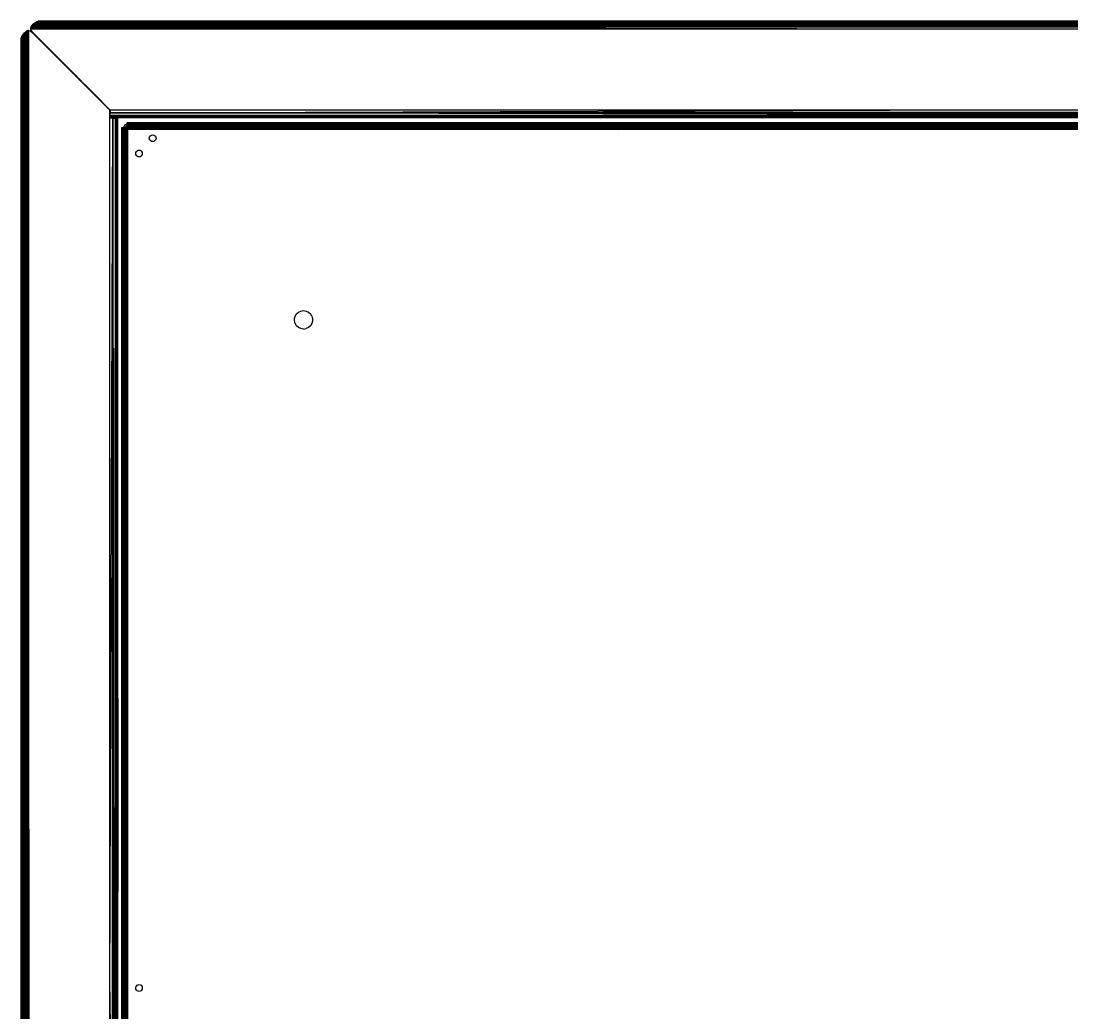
# Model space of a CAD drawing. Header units: inches. Extents: x 12 to 4610, y 7 to 3258.
# Drawn here: x 688 to 1232, y 2132 to 2644 of the extents above; entities that cross this region are included whole.
import ezdxf

# ---------------------------------------------------------------- set-up
doc = ezdxf.new("R2010")
doc.units = ezdxf.units.IN
doc.header["$MEASUREMENT"] = 0

msp = doc.modelspace()

# ---------------------------------------------------------------- linework, layer by layer
for p, q in [((693.97, 2642.46), (693.43, 2641.91)), ((694.51, 2642.95), (693.97, 2642.46)), ((1683.91, 2642.69), (693.97, 2642.46)), ((693.97, 2642.46), (1683.9, 2642)), ((695.05, 2643.39), (694.51, 2642.95)), ((1683.91, 2643.3), (694.51, 2642.95)), ((694.51, 2642.95), (1683.91, 2642.69)), ((1683.9, 2643.79), (695.05, 2643.39)), ((695.22, 2643.51), (695.05, 2643.39)), ((695.05, 2643.39), (1683.91, 2643.3)), ((695.53, 2643.79), (695.22, 2643.51)), ((695.59, 2643.77), (695.22, 2643.51)), ((696.13, 2644.07), (695.53, 2643.79)), ((696.13, 2644.07), (695.59, 2643.77)), ((695.59, 2643.77), (696.05, 2643.77)), ((696.13, 2644.07), (696.05, 2643.77)), ((696.05, 2643.77), (696.23, 2643.77)), ((696.6, 2644.29), (696.13, 2644.07)), ((696.6, 2644.26), (696.13, 2644.07)), ((696.23, 2643.77), (696.13, 2644.07)), ((696.6, 2644.07), (696.13, 2644.07)), ((696.23, 2643.77), (696.61, 2643.77)), ((696.6, 2644.29), (696.6, 2644.26)), ((696.63, 2644.27), (696.6, 2644.29)), ((696.63, 2644.27), (696.6, 2644.26)), ((696.6, 2644.07), (696.6, 2644.26)), ((696.6, 2644.26), (696.66, 2644.07)), ((696.61, 2643.77), (696.6, 2644.07)), ((696.66, 2644.07), (696.6, 2644.07)), ((696.61, 2643.77), (696.75, 2643.77)), ((696.68, 2644.29), (696.63, 2644.27)), ((696.63, 2644.27), (696.91, 2644.07)), ((696.66, 2644.07), (696.75, 2643.77)), ((696.91, 2644.07), (696.66, 2644.07)), ((696.86, 2644.33), (696.68, 2644.29)), ((696.68, 2644.29), (697.18, 2644.29)), ((696.75, 2643.77), (697.04, 2643.77)), ((697.22, 2644.42), (696.86, 2644.33)), ((697.21, 2644.39), (696.86, 2644.33)), ((696.91, 2644.07), (697.09, 2643.94)), ((697.12, 2644.07), (696.91, 2644.07)), ((697.09, 2643.94), (697.04, 2643.77)), ((697.04, 2643.77), (697.13, 2643.77)), ((697.12, 2644.07), (697.09, 2643.94)), ((697.09, 2643.94), (697.18, 2643.88)), ((697.18, 2644.29), (697.12, 2644.07)), ((697.29, 2644.07), (697.12, 2644.07)), ((697.18, 2643.88), (697.13, 2643.79)), ((697.13, 2643.77), (697.13, 2643.79)), ((697.13, 2643.79), (697.3, 2643.79)), ((697.21, 2644.39), (697.18, 2644.29)), ((697.18, 2644.29), (697.29, 2644.29)), ((697.29, 2644.07), (697.18, 2643.88)), ((697.18, 2643.88), (697.3, 2643.79)), ((697.22, 2644.42), (697.21, 2644.39)), ((697.23, 2644.39), (697.21, 2644.39)), ((697.22, 2644.42), (697.45, 2644.42)), ((697.23, 2644.39), (697.22, 2644.42)), ((697.45, 2644.42), (697.23, 2644.39)), ((697.29, 2644.29), (697.23, 2644.39)), ((697.29, 2644.29), (697.46, 2644.29)), ((697.34, 2644.16), (697.29, 2644.29)), ((697.34, 2644.16), (697.29, 2644.07)), ((697.42, 2644.07), (697.29, 2644.07)), ((697.3, 2643.79), (697.33, 2643.77)), ((697.33, 2643.77), (697.49, 2643.77)), ((697.46, 2644.29), (697.34, 2644.16)), ((697.53, 2644.16), (697.34, 2644.16)), ((697.42, 2644.07), (697.34, 2644.16)), ((697.5, 2643.92), (697.42, 2644.07)), ((697.52, 2644.07), (697.42, 2644.07)), ((697.76, 2644.47), (697.45, 2644.42)), ((697.45, 2644.42), (697.63, 2644.42)), ((697.55, 2644.39), (697.46, 2644.29)), ((697.46, 2644.29), (697.54, 2644.29)), ((697.49, 2643.79), (697.5, 2643.92)), ((697.49, 2643.77), (697.49, 2643.79)), ((697.49, 2643.79), (697.57, 2643.79)), ((697.5, 2643.92), (697.52, 2644.07)), ((697.57, 2643.79), (697.5, 2643.92)), ((697.52, 2644.07), (697.53, 2644.16)), ((697.62, 2644.07), (697.52, 2644.07)), ((697.53, 2644.16), (697.54, 2644.29)), ((697.6, 2644.16), (697.53, 2644.16)), ((697.54, 2644.29), (697.55, 2644.39)), ((697.54, 2644.29), (697.57, 2644.29)), ((697.63, 2644.42), (697.55, 2644.39)), ((697.55, 2644.39), (697.76, 2644.39)), ((697.55, 2644.39), (697.57, 2644.29)), ((697.57, 2644.29), (697.6, 2644.16)), ((697.57, 2644.29), (697.76, 2644.29)), ((697.59, 2643.77), (697.57, 2643.79)), ((697.59, 2643.77), (697.68, 2643.79)), ((697.76, 2644.16), (697.6, 2644.16)), ((697.6, 2644.16), (697.62, 2644.07)), ((697.62, 2644.07), (697.68, 2643.79)), ((697.76, 2644.07), (697.62, 2644.07)), ((697.76, 2644.47), (697.63, 2644.42)), ((697.63, 2644.42), (697.76, 2644.42)), ((697.68, 2643.79), (697.69, 2643.77)), ((697.69, 2643.77), (697.76, 2643.77)), ((1190.85, 2644.47), (697.76, 2644.47)), ((1190.85, 2644.47), (697.76, 2644.42)), ((697.76, 2644.47), (697.76, 2644.42)), ((697.76, 2644.42), (1683.94, 2644.39)), ((697.76, 2644.42), (697.76, 2644.39)), ((697.76, 2644.39), (1683.94, 2644.39)), ((1683.94, 2644.39), (697.76, 2644.29)), ((697.76, 2644.39), (697.76, 2644.29)), ((697.76, 2644.29), (1683.93, 2644.16)), ((697.76, 2644.29), (697.76, 2644.16)), ((1683.93, 2644.16), (697.76, 2644.16)), ((697.76, 2644.16), (697.76, 2644.07)), ((1683.93, 2644.16), (697.76, 2644.07)), ((697.76, 2644.07), (697.76, 2643.77)), ((697.76, 2644.07), (1683.9, 2643.79)), ((697.76, 2643.77), (1683.9, 2643.79)), ((1190.85, 2644.47), (1683.94, 2644.39)), ((1683.95, 2644.47), (1190.85, 2644.47)), ((688.45, 2636.48), (688.82, 2637.08)), ((688.62, 2636.88), (688.45, 2636.48)), ((688.82, 2637.08), (688.62, 2636.88)), ((688.71, 1648.52), (688.82, 2637.08)), ((688.82, 2637.08), (689.28, 2637.69)), ((689.12, 1648.5), (688.82, 2637.08)), ((689.28, 2637.69), (689.12, 1648.5)), ((689.28, 2637.69), (689.82, 2638.3)), ((689.28, 2637.69), (689.59, 1648.51)), ((689.59, 1648.51), (689.82, 2638.3)), ((689.82, 2638.3), (690.42, 2638.9)), ((689.82, 2638.3), (690.12, 1648.52)), ((690.12, 1648.52), (690.42, 2638.9)), ((690.42, 2638.9), (691.06, 2639.51)), ((690.42, 2638.9), (690.7, 1648.52)), ((690.7, 1648.52), (691.06, 2639.51)), ((691.06, 2639.51), (691.5, 2639.53)), ((691.06, 2639.51), (691.95, 2144.13)), ((691.06, 2639.51), (691.33, 1648.59)), ((691.95, 2639.55), (691.5, 2639.53)), ((691.5, 2639.53), (691.95, 2144.13)), ((691.95, 2144.13), (691.95, 2639.55)), ((691.95, 2639.55), (692.68, 2639.38)), ((692.68, 2639.38), (693.31, 2638.96)), ((692.9, 2640.87), (692.87, 2640.47)), ((692.87, 2640.47), (1188.37, 2640.47)), ((692.87, 2640.47), (693.03, 2639.73)), ((693.01, 2641.26), (692.9, 2640.87)), ((692.9, 2640.87), (1188.37, 2640.47)), ((693.19, 2641.61), (693.01, 2641.26)), ((1683.9, 2641.23), (693.01, 2641.26)), ((693.01, 2641.26), (1188.37, 2640.47)), ((693.03, 2639.73), (693.46, 2639.11)), ((1683.9, 2642), (693.19, 2641.61)), ((693.43, 2641.91), (693.19, 2641.61)), ((693.19, 2641.61), (1683.9, 2641.23)), ((713.97, 2618.3), (693.31, 2638.96)), ((1683.9, 2642), (693.43, 2641.91)), ((693.46, 2639.11), (714.57, 2617.99)), ((1188.37, 2640.47), (1683.88, 2640.47)), ((687.95, 2634.66), (688.01, 2635.04)), ((687.95, 2141.56), (687.95, 2634.66)), ((687.95, 2141.56), (688.01, 2634.66)), ((688.01, 2634.66), (687.95, 2634.66)), ((688, 2228.07), (688.01, 2634.66)), ((688.01, 2635.27), (688.08, 2635.53)), ((688.01, 2635.04), (688.01, 2635.27)), ((688.04, 2635.25), (688.01, 2635.27)), ((688.04, 2635.25), (688.01, 2635.04)), ((688.01, 2634.66), (688.01, 2635.04)), ((688.17, 2634.66), (688.01, 2634.66)), ((688.01, 2634.66), (688.05, 2307.46)), ((688.08, 2635.53), (688.04, 2635.25)), ((688.17, 2635.16), (688.04, 2635.25)), ((688.12, 2635.82), (688.08, 2635.53)), ((688.08, 2635.53), (688.15, 2635.78)), ((688.17, 2635.87), (688.12, 2635.82)), ((688.12, 2635.82), (688.16, 2635.81)), ((688.15, 2635.78), (688.12, 2635.82)), ((688.15, 2635.78), (688.16, 2635.81)), ((688.17, 2635.75), (688.15, 2635.78)), ((688.16, 2635.81), (688.17, 2635.87)), ((688.16, 2635.81), (688.23, 2635.79)), ((688.17, 2635.87), (688.45, 2636.48)), ((688.45, 2635.95), (688.17, 2635.87)), ((688.17, 2635.87), (688.45, 2635.87)), ((688.17, 2635.87), (688.23, 2635.79)), ((688.45, 2635.36), (688.17, 2635.75)), ((688.17, 2635.75), (688.17, 2635.16)), ((688.45, 2634.98), (688.17, 2635.16)), ((688.17, 2635.16), (688.17, 2634.66)), ((688.25, 2634.66), (688.17, 2634.66)), ((688.17, 2634.66), (688.19, 2538.39)), ((688.25, 2634.66), (688.19, 2538.39)), ((688.21, 2454.29), (688.25, 2634.66)), ((688.23, 2635.79), (688.45, 2635.81)), ((688.23, 2635.79), (688.45, 2635.44)), ((688.45, 2635.72), (688.23, 2635.79)), ((688.45, 2634.66), (688.25, 2634.66)), ((688.25, 2634.66), (688.42, 2193.86)), ((688.26, 2236.59), (688.25, 2634.66)), ((688.42, 2193.86), (688.45, 2634.66)), ((688.45, 2635.95), (688.45, 2636.48)), ((688.45, 2635.87), (688.45, 2635.95)), ((688.45, 2635.81), (688.45, 2635.87)), ((688.45, 2635.72), (688.45, 2635.81)), ((688.45, 2635.44), (688.45, 2635.72)), ((688.45, 2635.36), (688.45, 2635.44)), ((688.45, 2634.98), (688.45, 2635.36)), ((688.45, 2634.66), (688.45, 2634.98)), ((688.45, 2634.66), (688.68, 1760.36)), ((714.36, 2618.04), (713.97, 2618.3)), ((716.03, 2616.24), (713.97, 2618.3)), ((714.57, 2617.99), (714.36, 2618.04)), ((714.57, 2617.99), (716.27, 2616.29)), ((716.03, 2616.24), (716.27, 2616.29)), ((716.92, 2615.35), (716.03, 2616.24)), ((716.27, 2616.29), (717.22, 2615.35)), ((717.22, 2615.35), (716.92, 2615.35)), ((717.65, 2614.62), (716.92, 2615.35)), ((717.22, 2615.35), (717.65, 2614.92)), ((717.65, 2614.62), (717.65, 2614.92)), ((717.65, 2614.92), (717.95, 2614.62)), ((717.95, 2614.32), (717.65, 2614.62)), ((717.95, 2614.62), (717.95, 2614.32)), ((717.95, 2614.62), (718.5, 2614.07)), ((718.35, 2613.92), (717.95, 2614.32)), ((718.35, 2614.07), (718.35, 2613.92)), ((718.5, 2614.07), (718.35, 2614.07)), ((720.35, 2611.92), (718.35, 2613.92)), ((718.5, 2614.07), (720.35, 2612.22)), ((720.35, 2611.92), (720.35, 2612.22)), ((720.35, 2612.22), (720.39, 2612.18)), ((720.39, 2611.88), (720.35, 2611.92)), ((720.39, 2612.18), (720.39, 2611.88)), ((720.39, 2612.18), (720.45, 2612.12)), ((720.48, 2611.79), (720.39, 2611.88)), ((720.45, 2612.07), (720.45, 2612.12)), ((720.45, 2612.12), (720.5, 2612.06)), ((720.5, 2612.06), (720.45, 2612.07)), ((720.48, 2611.79), (720.5, 2612.06)), ((720.48, 2611.79), (720.5, 2611.76)), ((720.5, 2612.06), (720.69, 2611.88)), ((720.5, 2611.76), (720.69, 2611.73)), ((720.69, 2611.58), (720.5, 2611.76)), ((720.69, 2611.88), (720.69, 2611.73)), ((720.69, 2611.88), (720.94, 2611.63)), ((720.69, 2611.73), (720.69, 2611.58)), ((720.94, 2611.33), (720.69, 2611.58)), ((720.94, 2611.63), (720.94, 2611.33)), ((720.94, 2611.63), (721.13, 2611.44)), ((720.99, 2611.27), (720.94, 2611.33)), ((721.13, 2611.44), (720.99, 2611.27)), ((721.24, 2611.03), (720.99, 2611.27)), ((721.13, 2611.44), (721.24, 2611.33)), ((721.24, 2611.03), (721.24, 2611.33)), ((721.24, 2611.33), (721.58, 2610.98)), ((721.5, 2610.77), (721.24, 2611.03)), ((721.5, 2610.77), (721.58, 2610.73)), ((721.58, 2610.68), (721.5, 2610.77)), ((721.58, 2610.73), (721.58, 2610.98)), ((721.58, 2610.98), (721.84, 2610.73)), ((721.58, 2610.68), (721.58, 2610.73)), ((721.96, 2610.32), (721.58, 2610.68)), ((721.84, 2610.73), (721.96, 2610.57)), ((721.84, 2610.73), (722.12, 2610.45)), ((722.35, 2610.07), (721.96, 2610.57)), ((721.96, 2610.32), (721.96, 2610.57)), ((722.35, 2610.07), (721.96, 2610.32)), ((722.35, 2609.92), (721.96, 2610.32)), ((722.35, 2610.07), (722.12, 2610.45)), ((722.12, 2610.45), (722.28, 2610.28)), ((722.35, 2610.07), (722.28, 2610.28)), ((722.28, 2610.28), (722.5, 2610.07)), ((722.5, 2610.07), (722.35, 2610.07)), ((722.35, 2610.07), (722.35, 2609.92)), ((725.95, 2606.32), (722.35, 2609.92)), ((722.5, 2610.07), (725.95, 2606.62)), ((725.95, 2606.62), (725.95, 2606.32)), ((725.95, 2606.62), (733.95, 2598.62)), ((733.85, 2598.42), (725.95, 2606.32)), ((733.95, 2598.62), (733.95, 2594.32)), ((733.95, 2598.62), (734.09, 2598.48)), ((733.85, 2594.32), (733.85, 2598.42)), ((733.85, 2594.32), (733.95, 2594.32)), ((733.95, 2142.43), (733.95, 2594.32)), ((734.71, 2594.32), (733.95, 2594.32)), ((733.95, 2142.43), (735.48, 2594.32)), ((734.09, 2598.48), (1187.98, 2598.47)), ((734.09, 2598.48), (734.09, 2596.94)), ((734.09, 2596.94), (1187.98, 2598.47)), ((1641.24, 2597.69), (734.09, 2596.94)), ((734.09, 2596.94), (1639.91, 2596.25)), ((1640.53, 2596.94), (734.09, 2596.94)), ((734.09, 2595.64), (734.09, 2596.94)), ((1639.91, 2596.25), (734.09, 2595.64)), ((734.09, 2594.77), (734.09, 2595.64)), ((734.09, 2595.64), (1639.05, 2595.14)), ((1639.41, 2595.64), (734.09, 2595.64)), ((1639.05, 2595.14), (734.09, 2594.77)), ((734.09, 2594.47), (734.09, 2594.77)), ((1135.77, 2594.47), (734.09, 2594.77)), ((1638.81, 2594.77), (734.09, 2594.77)), ((734.09, 2594.77), (1638.25, 2594.54)), ((734.09, 2594.47), (734.71, 2594.47)), ((734.71, 2594.47), (734.71, 2594.32)), ((734.71, 2594.47), (735.36, 2594.47)), ((735.36, 2594.32), (734.71, 2594.32)), ((734.92, 1691.73), (735.48, 2594.32)), ((735.36, 2594.47), (735.36, 2594.32)), ((735.36, 2594.47), (735.48, 2594.47)), ((735.48, 2594.32), (735.36, 2594.32)), ((735.48, 2594.32), (735.48, 2594.47)), ((735.48, 2594.47), (735.8, 2594.47)), ((735.48, 2594.32), (736.17, 1693.17)), ((735.83, 1692.92), (735.48, 2594.32)), ((735.8, 2594.32), (735.48, 2594.32)), ((735.8, 2594.32), (735.8, 2594.47)), ((735.8, 2594.47), (735.95, 2594.47)), ((735.95, 2594.32), (735.8, 2594.32)), ((735.95, 2594.47), (735.95, 2594.32)), ((735.95, 2594.47), (736.78, 2594.47)), ((735.95, 2594.32), (736.78, 2594.32)), ((736.17, 1693.17), (736.78, 2594.32)), ((736.78, 2594.32), (736.49, 1693.42)), ((736.78, 2594.32), (736.78, 2594.47)), ((736.78, 2594.47), (737.64, 2594.47)), ((736.78, 2594.32), (737.64, 2594.32)), ((736.78, 2594.32), (737.04, 1693.92)), ((736.78, 2594.32), (736.78, 1693.67)), ((737.04, 1693.92), (737.64, 2594.32)), ((737.64, 2594.47), (737.64, 2594.32)), ((737.64, 2594.47), (737.95, 2594.47)), ((737.64, 2594.32), (737.95, 2594.32)), ((737.64, 2594.32), (737.95, 2194.42)), ((737.64, 2594.32), (737.74, 1694.26)), ((737.95, 2594.32), (737.95, 2594.47)), ((1135.77, 2594.47), (737.95, 2594.47)), ((737.95, 2194.42), (737.95, 2594.32)), ((1638.25, 2594.54), (1135.77, 2594.47)), ((1637.88, 2594.47), (1135.77, 2594.47)), ((1187.98, 2598.47), (1641.88, 2598.47)), ((1187.98, 2598.47), (1641.24, 2597.69)), ((740.15, 2144.47), (740.15, 2589.37)), ((740.15, 2589.37), (740.23, 2589.37)), ((740.15, 2144.47), (740.23, 2589.37)), ((740.23, 2589.37), (740.47, 2589.37)), ((740.23, 2589.37), (740.23, 1699.57)), ((740.47, 2589.37), (740.81, 2589.37)), ((740.47, 2589.37), (740.47, 1699.57)), ((740.81, 1699.57), (740.81, 2589.37)), ((740.81, 2589.37), (741.05, 2589.37)), ((741.17, 2589.98), (741.05, 2589.37)), ((741.05, 2589.37), (741.19, 2589.37)), ((741.52, 2590.5), (741.17, 2589.98)), ((741.19, 2589.37), (741.53, 2589.37)), ((741.19, 1699.57), (741.19, 2589.37)), ((742.04, 2590.85), (741.52, 2590.5)), ((741.53, 2589.37), (741.77, 2589.37)), ((741.53, 1699.57), (741.53, 2589.37)), ((741.77, 2589.37), (741.85, 2589.37)), ((741.77, 1699.57), (741.77, 2589.37)), ((741.85, 2589.37), (741.91, 2589.67)), ((741.85, 2144.47), (741.85, 2589.37)), ((741.85, 2589.37), (741.91, 2589.35)), ((741.91, 2589.35), (741.85, 2144.47)), ((741.91, 2589.67), (742.08, 2589.93)), ((741.91, 2589.35), (742.08, 2589.33)), ((742.08, 1699.6), (741.91, 2589.35)), ((741.91, 2589.35), (741.91, 1699.58)), ((742.65, 2590.97), (742.04, 2590.85)), ((742.08, 2589.93), (742.34, 2590.11)), ((742.08, 2589.33), (742.34, 2589.31)), ((742.34, 1699.62), (742.08, 2589.33)), ((742.08, 2589.33), (742.08, 1699.6)), ((742.34, 2590.11), (742.65, 2590.17)), ((742.34, 2589.31), (742.65, 2589.3)), ((742.34, 2589.31), (742.65, 2193.89)), ((742.65, 2243.32), (742.34, 2589.31)), ((742.34, 2589.31), (742.65, 2144.47)), ((742.34, 2589.31), (742.34, 1699.62)), ((742.65, 2591.78), (742.65, 2591.87)), ((742.65, 2591.87), (1187.95, 2591.87)), ((742.65, 2591.78), (1187.95, 2591.87)), ((742.65, 2591.78), (742.65, 2591.55)), ((1633.25, 2591.78), (742.65, 2591.78)), ((742.65, 2591.55), (742.65, 2591.21)), ((1633.25, 2591.55), (742.65, 2591.55)), ((742.65, 2591.21), (1633.25, 2591.21)), ((742.65, 2591.21), (742.65, 2590.97)), ((742.65, 2590.97), (742.65, 2590.83)), ((742.65, 2590.83), (742.65, 2590.49)), ((1633.25, 2590.83), (742.65, 2590.83)), ((742.65, 2590.49), (1633.25, 2590.49)), ((742.65, 2590.49), (742.65, 2590.25)), ((742.65, 2590.25), (742.65, 2590.17)), ((742.65, 2590.25), (1633.25, 2590.25)), ((742.65, 2590.25), (1028.87, 2590.17)), ((742.65, 2590.17), (742.67, 2590.11)), ((742.65, 2590.17), (742.7, 2590.17)), ((742.65, 2243.32), (742.65, 2589.3)), ((742.65, 2589.3), (743.05, 2588.9)), ((742.7, 2589.98), (742.67, 2590.11)), ((742.67, 2590.11), (742.7, 2590.11)), ((742.68, 2589.93), (742.7, 2589.98)), ((742.71, 2589.68), (742.68, 2589.93)), ((743.05, 2589.93), (742.68, 2589.93)), ((742.7, 2590.11), (742.7, 2590.17)), ((742.7, 2590.17), (1028.87, 2590.17)), ((742.7, 2590.11), (1028.87, 2590.17)), ((742.7, 2589.98), (742.7, 2590.11)), ((742.7, 2590.11), (1633.25, 2590.11)), ((742.7, 2589.98), (743.05, 2589.97)), ((742.72, 2589.37), (742.71, 2589.68)), ((743.05, 2589.68), (742.71, 2589.68)), ((743.05, 2589.37), (742.72, 2589.37)), ((742.72, 2589.37), (743.05, 2589.04)), ((982.17, 2589.98), (743.05, 2589.97)), ((743.05, 2589.97), (743.05, 2589.93)), ((743.05, 2589.93), (743.05, 2589.68)), ((743.05, 2589.68), (743.05, 2589.37)), ((743.05, 2589.37), (743.05, 2589.17)), ((743.05, 2589.11), (743.05, 2589.17)), ((743.05, 2589.11), (1009.85, 2589.17)), ((1009.85, 2589.17), (743.05, 2589.17)), ((743.05, 2588.93), (1632.4, 2589.11)), ((1632.4, 2589.11), (743.05, 2589.11)), ((743.05, 2589.04), (743.05, 2589.11)), ((743.05, 2589.04), (743.05, 2588.93)), ((743.05, 2588.93), (1632.41, 2588.93)), ((1632.41, 2588.93), (743.05, 2588.67)), ((743.05, 2588.9), (743.05, 2588.93)), ((743.05, 2588.67), (743.05, 2588.9)), ((1632.44, 2588.68), (743.05, 2588.67)), ((743.05, 2588.37), (743.05, 2588.67)), ((1060.69, 2588.37), (743.05, 2588.67)), ((743.05, 2588.67), (997.16, 2588.37)), ((1124.22, 2588.37), (743.05, 2588.67)), ((1187.75, 2588.37), (743.05, 2588.67)), ((743.05, 2588.37), (743.05, 1700.57)), ((997.16, 2588.37), (743.05, 2588.37)), ((1633.25, 2590.11), (982.17, 2589.98)), ((982.17, 2589.98), (1596.67, 2589.97)), ((1060.69, 2588.37), (997.16, 2588.37)), ((1009.85, 2589.17), (1454.51, 2589.17)), ((1028.87, 2590.17), (1286.9, 2590.17)), ((1124.22, 2588.37), (1060.69, 2588.37)), ((1187.75, 2588.37), (1124.22, 2588.37)), ((1632.44, 2588.68), (1187.75, 2588.37)), ((1251.28, 2588.37), (1187.75, 2588.37)), ((1187.95, 2591.87), (1633.25, 2591.87)), ((1187.95, 2591.87), (1633.25, 2591.78)), ((754.3, 2583.87), (754.38, 2584.41)), ((754.38, 2583.33), (754.3, 2583.87)), ((754.38, 2584.41), (754.63, 2584.9)), ((754.63, 2582.84), (754.38, 2583.33)), ((754.63, 2584.9), (755.02, 2585.28)), ((755.02, 2582.45), (754.63, 2582.84)), ((755.02, 2585.28), (755.51, 2585.53)), ((755.51, 2582.2), (755.02, 2582.45)), ((755.51, 2585.53), (756.05, 2585.62)), ((756.05, 2585.62), (756.59, 2585.53)), ((756.59, 2585.53), (757.08, 2585.28)), ((757.08, 2582.45), (756.59, 2582.2)), ((757.08, 2585.28), (757.47, 2584.9)), ((757.47, 2582.84), (757.08, 2582.45)), ((757.47, 2584.9), (757.71, 2584.41)), ((757.71, 2583.33), (757.47, 2582.84)), ((757.71, 2584.41), (757.8, 2583.87)), ((757.8, 2583.87), (757.71, 2583.33)), ((747.38, 2576.51), (747.63, 2577)), ((747.63, 2577), (748.02, 2577.38)), ((748.02, 2577.38), (748.51, 2577.63)), ((748.51, 2577.63), (749.05, 2577.72)), ((749.05, 2577.72), (749.59, 2577.63)), ((749.59, 2577.63), (750.08, 2577.38)), ((750.08, 2577.38), (750.47, 2577)), ((750.71, 2576.51), (750.47, 2577)), ((756.05, 2582.12), (755.51, 2582.2)), ((756.59, 2582.2), (756.05, 2582.12)), ((747.3, 2575.97), (747.38, 2576.51)), ((747.38, 2575.43), (747.3, 2575.97)), ((747.63, 2574.94), (747.38, 2575.43)), ((748.02, 2574.55), (747.63, 2574.94)), ((748.51, 2574.3), (748.02, 2574.55)), ((749.05, 2574.22), (748.51, 2574.3)), ((749.59, 2574.3), (749.05, 2574.22)), ((750.08, 2574.55), (749.59, 2574.3)), ((750.47, 2574.94), (750.08, 2574.55)), ((750.47, 2574.94), (750.71, 2575.43)), ((750.8, 2575.97), (750.71, 2576.51)), ((750.71, 2575.43), (750.8, 2575.97)), ((688.17, 2498.2), (688.19, 2538.39)), ((688.19, 2538.39), (688.21, 2454.29)), ((688.17, 2498.2), (688.05, 2307.46)), ((688.16, 2235.16), (688.17, 2498.2)), ((829.35, 2490.64), (829.73, 2491.94)), ((829.35, 2489.29), (829.35, 2490.64)), ((829.73, 2491.94), (830.46, 2493.08)), ((830.46, 2493.08), (831.48, 2493.96)), ((831.48, 2493.96), (832.71, 2494.52)), ((832.71, 2494.52), (834.05, 2494.72)), ((834.05, 2494.72), (835.39, 2494.52)), ((835.39, 2494.52), (836.62, 2493.96)), ((836.62, 2493.96), (837.64, 2493.08)), ((838.37, 2491.94), (837.64, 2493.08)), ((838.37, 2491.94), (838.75, 2490.64)), ((838.75, 2490.64), (838.75, 2489.29)), ((829.73, 2487.99), (829.35, 2489.29)), ((830.46, 2486.86), (829.73, 2487.99)), ((831.48, 2485.97), (830.46, 2486.86)), ((832.71, 2485.41), (831.48, 2485.97)), ((834.05, 2485.22), (832.71, 2485.41)), ((834.05, 2485.22), (835.39, 2485.41)), ((836.62, 2485.97), (835.39, 2485.41)), ((837.64, 2486.86), (836.62, 2485.97)), ((838.37, 2487.99), (837.64, 2486.86)), ((838.75, 2489.29), (838.37, 2487.99)), ((688.16, 2235.16), (688.21, 2454.29)), ((688.21, 2454.29), (688.26, 2236.59)), ((688.05, 2307.46), (688, 2228.07)), ((688.05, 2307.46), (688.1, 1966.04)), ((742.65, 2193.89), (742.65, 2243.32)), ((688.1, 1966.04), (688.16, 2235.16)), ((688.14, 1648.48), (688.16, 2235.16)), ((688.27, 1648.48), (688.26, 2236.59)), ((688.26, 2236.59), (688.38, 1648.49)), ((688, 2228.07), (687.95, 2141.56)), ((688, 1819.49), (688, 2228.07)), ((688.38, 1648.49), (688.42, 2193.86)), ((688.42, 2193.86), (688.62, 1648.52)), ((737.74, 1694.26), (737.95, 2194.42)), ((737.95, 1694.54), (737.95, 2194.42)), ((742.65, 2144.47), (742.65, 2193.89)), ((691.95, 2144.13), (691.33, 1648.59)), ((691.95, 1648.71), (691.95, 2144.13)), ((733.95, 1690.54), (733.95, 2142.43)), ((733.95, 2142.43), (734.92, 1691.73)), ((740.15, 1699.57), (740.15, 2144.47)), ((740.23, 1699.57), (740.15, 2144.47)), ((741.85, 1699.57), (741.85, 2144.47)), ((741.91, 1699.58), (741.85, 2144.47)), ((742.65, 2144.47), (742.34, 1699.62)), ((742.65, 2095.04), (742.65, 2144.47)), ((747.3, 2144.47), (747.38, 2145.01)), ((747.38, 2143.93), (747.3, 2144.47)), ((747.38, 2145.01), (747.63, 2145.5)), ((747.63, 2143.44), (747.38, 2143.93)), ((747.63, 2145.5), (748.02, 2145.88)), ((748.02, 2143.05), (747.63, 2143.44)), ((748.02, 2145.88), (748.51, 2146.13)), ((748.51, 2142.8), (748.02, 2143.05)), ((748.51, 2146.13), (749.05, 2146.22)), ((749.05, 2142.72), (748.51, 2142.8)), ((749.05, 2146.22), (749.59, 2146.13)), ((749.59, 2142.8), (749.05, 2142.72)), ((749.59, 2146.13), (750.08, 2145.88)), ((750.08, 2143.05), (749.59, 2142.8)), ((750.08, 2145.88), (750.47, 2145.5)), ((750.47, 2143.44), (750.08, 2143.05)), ((750.71, 2145.01), (750.47, 2145.5)), ((750.47, 2143.44), (750.71, 2143.93)), ((750.8, 2144.47), (750.71, 2145.01)), ((750.71, 2143.93), (750.8, 2144.47)), ((687.95, 2141.56), (687.95, 1648.47)), ((687.95, 2141.56), (688, 1819.49))]:
    msp.add_line(p, q)

doc.saveas('drawing.dxf')
